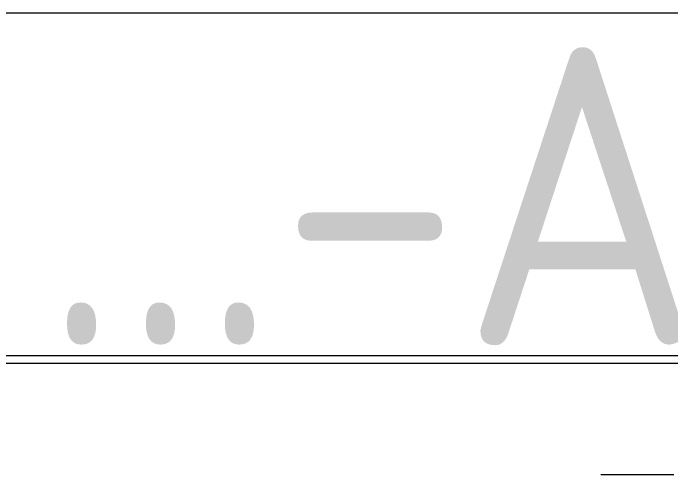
# Model space of a CAD drawing. Header units: millimetres. Extents: x 4134 to 7422, y 1400 to 3585.
# Drawn here: x 5280.75 to 5324.95, y 3372.78 to 3403.83 of the extents above; entities that cross this region are included whole.
import ezdxf
from ezdxf.enums import TextEntityAlignment as Align

# ---------------------------------------------------------------- set-up
doc = ezdxf.new("R2010")
doc.units = ezdxf.units.MM
doc.layers.add('000-PI-Oprema', color=30, linetype='Continuous', lineweight=5)
doc.layers.add('004-PI-DIN Šina', color=3, linetype='Continuous')
doc.styles.add('PI0', font='isocpeur.ttf', dxfattribs={"width": 0.9})

# ---------------------------------------------------------------- blocks, each defined once
blk = doc.blocks.new('LL49 W 100-230V')
at = {"layer": '000-PI-Oprema', "color": 0, "linetype": 'ByBlock', "lineweight": 0, "ltscale": 0.25}
blk.add_line((46014.659, 36815.383), (45476.659, 36815.383), dxfattribs=at)
blk = doc.blocks.new('S7-1500 DI HF - 6ES7521-1BL00-0AB0')
at = {"layer": '000-PI-Oprema', "color": 0, "linetype": 'ByBlock', "lineweight": 0}
blk.add_line((4.9, 147), (0, 147), dxfattribs=at)

msp = doc.modelspace()

# ---------------------------------------------------------------- linework, layer by layer
at = {"layer": '004-PI-DIN Šina', "color": 0, "linetype": 'ByBlock', "lineweight": 0}
for p, q in [((5579.048, 3380.778), (5096.448, 3380.778)), ((5579.048, 3380.278), (5096.448, 3380.278))]:
    msp.add_line(p, q, dxfattribs=at)

# ---------------------------------------------------------------- block references
at = {"layer": '000-PI-Oprema', "color": 0, "linetype": 'ByBlock', "lineweight": 0}
for name, p in [('LL49 W 100-230V', (-40313.199, -33411.553)), ('S7-1500 DI HF - 6ES7521-1BL00-0AB0', (5320.248, 3225.778))]:
    msp.add_blockref(name, p, dxfattribs=at)

# ---------------------------------------------------------------- texts
at = {"color": 0, "linetype": 'ByBlock', "lineweight": 0, "style": 'PI0', "width": 0.9}
msp.add_text('-A401...-A409', height=20, dxfattribs=at).set_placement((5292.775, 3391.551), align=Align.MIDDLE)

doc.saveas('drawing.dxf')
